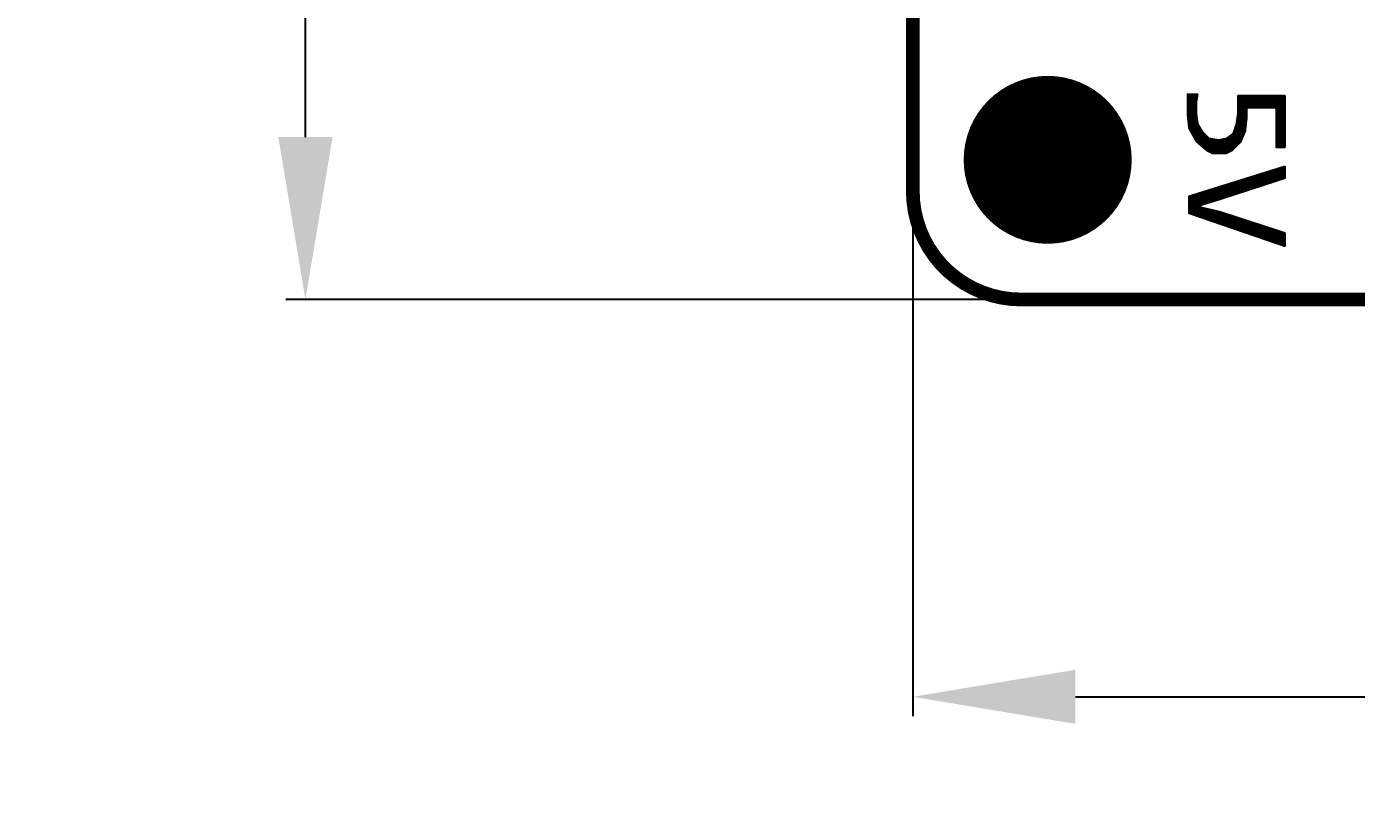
# Model space of a CAD drawing. Extents: x 491.8 to 537.2, y 395.3 to 465.5.
# Drawn here: x 491.82 to 504.09, y 395.35 to 402.52 of the extents above; entities that cross this region are included whole.
import ezdxf

# ---------------------------------------------------------------- set-up
doc = ezdxf.new("R2010")
doc.units = 0
doc.header["$MEASUREMENT"] = 0
doc.layers.get('0').update_dxf_attribs({"linetype": 'CONTINUOUS'})
doc.layers.get('Defpoints').update_dxf_attribs({"linetype": 'CONTINUOUS'})
doc.layers.add('SILKSCREENTOP_P', color=251, linetype='CONTINUOUS')
doc.styles.get("Standard").update_dxf_attribs({"font": 'arial.ttf'})
doc.dimstyles.get("Standard").update_dxf_attribs({"dimtxt": 1.5, "dimasz": 1.5, "dimexe": 0.18, "dimexo": 0, "dimgap": 0.5, "dimtad": 0, "dimtih": 1, "dimtoh": 1, "dimzin": 0, "dimdsep": 46, "dimtxsty": 'Standard', "dimcen": 0.09, "dimadec": 0, "dimazin": 0, "dimtfac": 1, "dimtofl": 0, "dimtmove": 2, "dimatfit": 3, "dimfxl": 1, "dimtolj": 1, "dimtzin": 0, "dimarcsym": 0})

# ---------------------------------------------------------------- blocks, each defined once
blk = doc.blocks.new('ROUND_1')
at = {"const_width": 0.0127}
blk.add_lwpolyline([(-0.00635, 0, 1), (0.00635, 0, 1)], format="xyb", close=True, dxfattribs=at)
blk = doc.blocks.new('ROUND_370')
at = {"const_width": 0.77546}
blk.add_lwpolyline([(-0.38773, 0, 1), (0.38773, 0, 1)], format="xyb", close=True, dxfattribs=at)
blk = doc.blocks.new('ROUND_17')
at = {"const_width": 0.0635}
blk.add_lwpolyline([(-0.03175, 0, 1), (0.03175, 0, 1)], format="xyb", close=True, dxfattribs=at)
blk = doc.blocks.new('*D53')
at = {"color": 0, "linetype": 'Continuous', "lineweight": -2}
for p, q in [((501.032, 448.26), (494.215, 448.26)), ((494.395, 446.76), (494.395, 425.396)), ((494.395, 401.5), (494.395, 422.864)), ((501.032, 400), (494.215, 400))]:
    blk.add_line(p, q, dxfattribs=at)
at = {"color": 0, "linetype": 'Continuous'}
for points in [[(494.145, 446.76), (494.645, 446.76), (494.395, 448.26)], [(494.145, 401.5), (494.645, 401.5), (494.395, 400)]]:
    blk.add_solid(points, dxfattribs=at)
at = {"layer": 'Defpoints', "color": 0, "linetype": 'Continuous'}
for p in [(501.032, 448.26), (494.395, 400), (501.032, 400)]:
    blk.add_point(p, dxfattribs=at)
at = {"color": 0, "linetype": 'Continuous', "insert": (494.395, 424.13), "char_height": 1.5, "attachment_point": 5}
blk.add_mtext('\\A1;48.26', dxfattribs=at)
blk = doc.blocks.new('*D54')
at = {"color": 0, "linetype": 'Continuous', "lineweight": -2}
for p, q in [((500, 401.032), (500, 396.15)), ((527.94, 401.032), (527.94, 396.15)), ((501.5, 396.33), (510.929, 396.33)), ((526.44, 396.33), (517.011, 396.33))]:
    blk.add_line(p, q, dxfattribs=at)
at = {"color": 0, "linetype": 'Continuous'}
for points in [[(501.5, 396.58), (501.5, 396.08), (500, 396.33)], [(526.44, 396.58), (526.44, 396.08), (527.94, 396.33)]]:
    blk.add_solid(points, dxfattribs=at)
at = {"layer": 'Defpoints', "color": 0, "linetype": 'Continuous'}
for p in [(500, 401.032), (527.94, 401.032), (527.94, 396.33)]:
    blk.add_point(p, dxfattribs=at)
at = {"color": 0, "linetype": 'Continuous', "insert": (513.97, 396.33), "char_height": 1.5, "attachment_point": 5}
blk.add_mtext('\\A1;27.94', dxfattribs=at)

msp = doc.modelspace()

# ---------------------------------------------------------------- linework, layer by layer
at = {"const_width": 0.127}
for points in [[(500.000016, 400.99996), (500.000016, 447.259964)], [(526.940018, 399.999962), (501.000014, 399.999962)]]:
    msp.add_lwpolyline(points, dxfattribs=at)
msp.add_lwpolyline([(500.000016, 400.99996, 0.4142136), (501.000014, 399.999962)], format="xyb", dxfattribs=at)
at = {"layer": 'SILKSCREENTOP_P', "const_width": 0.0254}
for points in [[(502.623836, 401.892262), (502.538492, 401.892262)], [(502.538492, 401.892262), (502.538492, 401.722082)], [(502.539, 401.718018), (502.539, 401.892262)], [(502.5644, 401.56257), (502.5644, 401.892262)], [(502.5898, 401.51685), (502.5898, 401.892262)], [(502.612152, 401.822412), (502.623836, 401.892262)], [(502.6152, 401.8407), (502.6152, 401.892262)], [(502.611898, 401.82038), (502.612152, 401.822412)], [(502.611898, 401.721574), (502.611898, 401.82038)], [(503.430286, 401.878292), (503.004328, 401.878292)], [(503.004328, 401.878292), (503.004328, 401.721574)], [(503.0216, 401.459192), (503.0216, 401.878292)], [(503.047, 401.516342), (503.047, 401.878292)], [(503.0724, 401.632928), (503.0724, 401.878292)], [(503.077734, 401.763992), (503.090434, 401.776692)], [(503.090434, 401.776692), (503.344434, 401.776692)], [(503.0978, 401.776692), (503.0978, 401.878292)], [(503.1232, 401.776692), (503.1232, 401.878292)], [(503.1486, 401.776692), (503.1486, 401.878292)], [(503.174, 401.776692), (503.174, 401.878292)], [(503.1994, 401.776692), (503.1994, 401.878292)], [(503.2248, 401.776692), (503.2248, 401.878292)], [(503.2502, 401.776692), (503.2502, 401.878292)], [(503.2756, 401.776692), (503.2756, 401.878292)], [(503.301, 401.776692), (503.301, 401.878292)], [(503.3264, 401.776692), (503.3264, 401.878292)], [(503.344434, 401.776692), (503.357134, 401.763992)], [(503.3518, 401.774152), (503.3518, 401.878292)], [(503.3772, 401.409662), (503.3772, 401.878292)], [(503.4026, 401.409662), (503.4026, 401.878292)], [(503.428, 401.409662), (503.428, 401.878292)], [(503.430286, 401.409662), (503.430286, 401.878292)], [(502.538492, 401.722082), (502.552462, 401.584414)], [(502.612152, 401.719796), (502.611898, 401.721574)], [(502.626122, 401.62099), (502.612152, 401.719796)], [(502.6152, 401.47113), (502.6152, 401.697952)], [(503.004074, 401.719796), (502.990104, 401.62099)], [(502.9962, 401.433792), (502.9962, 401.66417)], [(503.004328, 401.721574), (503.004074, 401.719796)], [(503.063764, 401.555458), (503.077734, 401.679918)], [(503.077734, 401.679918), (503.077734, 401.763992)], [(503.357134, 401.763992), (503.357134, 401.409662)], [(502.552462, 401.584414), (502.620534, 401.461478)], [(502.6279, 401.616164), (502.626122, 401.62099)], [(502.670318, 401.545806), (502.6279, 401.616164)], [(502.6406, 401.44446), (502.6406, 401.595082)], [(502.666, 401.422616), (502.666, 401.552664)], [(502.672096, 401.543266), (502.670318, 401.545806)], [(502.728484, 401.486878), (502.672096, 401.543266)], [(502.6914, 401.400772), (502.6914, 401.523962)], [(502.95683, 401.528026), (502.900442, 401.485608)], [(502.9454, 401.382992), (502.9454, 401.51939)], [(502.961148, 401.534122), (502.95683, 401.528026)], [(502.989596, 401.618704), (502.961148, 401.534122)], [(502.9708, 401.408392), (502.9708, 401.56257)], [(502.990104, 401.62099), (502.989596, 401.618704)], [(503.023124, 401.460716), (503.063764, 401.555458)], [(502.620534, 401.461478), (502.716292, 401.379436)], [(502.7168, 401.379182), (502.7168, 401.498562)], [(502.735342, 401.483322), (502.728484, 401.486878)], [(502.820178, 401.469098), (502.735342, 401.483322)], [(502.7422, 401.366482), (502.7422, 401.482052)], [(502.7676, 401.353782), (502.7676, 401.477988)], [(502.793, 401.353274), (502.793, 401.47367)], [(502.8184, 401.353274), (502.8184, 401.469352)], [(502.82475, 401.469098), (502.820178, 401.469098)], [(502.895362, 401.483322), (502.82475, 401.469098)], [(502.8438, 401.353274), (502.8438, 401.472908)], [(502.8692, 401.353274), (502.8692, 401.477988)], [(502.8946, 401.35556), (502.8946, 401.483068)], [(502.900442, 401.485608), (502.895362, 401.483322)], [(502.92, 401.36826), (502.92, 401.50034)], [(502.94159, 401.379182), (503.023124, 401.460716)], [(503.357134, 401.409662), (503.430286, 401.409662)], [(502.716292, 401.379436), (502.76887, 401.353274)], [(502.76887, 401.353274), (502.889774, 401.353274)], [(502.889774, 401.353274), (502.94159, 401.379182)], [(503.430286, 401.224496), (502.552716, 400.950176)], [(503.1994, 401.048728), (503.1994, 401.15236)], [(503.2248, 401.05711), (503.2248, 401.160234)], [(503.2502, 401.065238), (503.2502, 401.168108)], [(503.2756, 401.07362), (503.2756, 401.176236)], [(503.301, 401.081748), (503.301, 401.18411)], [(503.3264, 401.09013), (503.3264, 401.191984)], [(503.3518, 401.098512), (503.3518, 401.199858)], [(503.3772, 401.10664), (503.3772, 401.207986)], [(503.4026, 401.115022), (503.4026, 401.21586)], [(503.428, 401.12315), (503.428, 401.223734)], [(503.430286, 401.123912), (503.430286, 401.224496)], [(502.8184, 400.92503), (502.8184, 401.033234)], [(502.832624, 400.929348), (503.430286, 401.123912)], [(502.8438, 400.932904), (502.8438, 401.041108)], [(502.8692, 400.941286), (502.8692, 401.049236)], [(502.8946, 400.949668), (502.8946, 401.05711)], [(502.92, 400.957796), (502.92, 401.064984)], [(502.9454, 400.966178), (502.9454, 401.072858)], [(502.9708, 400.974306), (502.9708, 401.080986)], [(502.9962, 400.982688), (502.9962, 401.08886)], [(503.0216, 400.990816), (503.0216, 401.096734)], [(503.047, 400.999198), (503.047, 401.104608)], [(503.0724, 401.007326), (503.0724, 401.112736)], [(503.0978, 401.015708), (503.0978, 401.12061)], [(503.1232, 401.02409), (503.1232, 401.128484)], [(503.1486, 401.032218), (503.1486, 401.136358)], [(503.174, 401.0406), (503.174, 401.144486)], [(502.552716, 400.950176), (502.552716, 400.7993)], [(502.5644, 400.795236), (502.5644, 400.953986)], [(502.5898, 400.7866), (502.5898, 400.96186)], [(502.6152, 400.77771), (502.6152, 400.969734)], [(502.6406, 400.86407), (502.6406, 400.977608)], [(502.649236, 400.87296), (502.832624, 400.929348)], [(502.666, 400.87804), (502.666, 400.985736)], [(502.6914, 400.885914), (502.6914, 400.99361)], [(502.7168, 400.893788), (502.7168, 401.001484)], [(502.7422, 400.901662), (502.7422, 401.009358)], [(502.7676, 400.909282), (502.7676, 401.017486)], [(502.793, 400.917156), (502.793, 401.02536)], [(502.552716, 400.7993), (503.430286, 400.497548)], [(502.6406, 400.769074), (502.6406, 400.857466)], [(502.649998, 400.848322), (502.649236, 400.87296)], [(502.832878, 400.806158), (502.649998, 400.848322)], [(502.666, 400.760438), (502.666, 400.844766)], [(502.6914, 400.751548), (502.6914, 400.838924)], [(502.7168, 400.742912), (502.7168, 400.833082)], [(502.7422, 400.734022), (502.7422, 400.82724)], [(502.7676, 400.725386), (502.7676, 400.821398)], [(502.793, 400.71675), (502.793, 400.815302)], [(502.8184, 400.70786), (502.8184, 400.80946)], [(503.430286, 400.611594), (502.832878, 400.806158)], [(502.8438, 400.699224), (502.8438, 400.802602)], [(502.8692, 400.690588), (502.8692, 400.794474)], [(502.8946, 400.681698), (502.8946, 400.786092)], [(502.92, 400.673062), (502.92, 400.777964)], [(502.9454, 400.664172), (502.9454, 400.769582)], [(502.9708, 400.655536), (502.9708, 400.7612)], [(502.9962, 400.6469), (502.9962, 400.753072)], [(503.0216, 400.63801), (503.0216, 400.74469)], [(503.047, 400.629374), (503.047, 400.736562)], [(503.0724, 400.620738), (503.0724, 400.72818)], [(503.0978, 400.611848), (503.0978, 400.720052)], [(503.1232, 400.603212), (503.1232, 400.71167)], [(503.1486, 400.594322), (503.1486, 400.703542)], [(503.174, 400.585686), (503.174, 400.69516)], [(503.1994, 400.57705), (503.1994, 400.686778)], [(503.2248, 400.56816), (503.2248, 400.67865)], [(503.2502, 400.559524), (503.2502, 400.670268)], [(503.2756, 400.550888), (503.2756, 400.66214)], [(503.301, 400.541998), (503.301, 400.653758)], [(503.3264, 400.533362), (503.3264, 400.64563)], [(503.3518, 400.524472), (503.3518, 400.637248)], [(503.3772, 400.515836), (503.3772, 400.628866)], [(503.4026, 400.5072), (503.4026, 400.620738)], [(503.428, 400.49831), (503.428, 400.612356)], [(503.430286, 400.497548), (503.430286, 400.611594)]]:
    msp.add_lwpolyline(points, dxfattribs=at)

# ---------------------------------------------------------------- block references
for name, p in [('ROUND_370', (501.244616, 401.290282)), ('ROUND_17', (500.000016, 400.99996)), ('ROUND_17', (500.000016, 400.99996)), ('ROUND_17', (501.000014, 399.999962)), ('ROUND_17', (501.000014, 399.999962))]:
    msp.add_blockref(name, p)
at = {"layer": 'SILKSCREENTOP_P'}
for p in [(502.538492, 401.892262), (502.539, 401.892262), (502.5644, 401.892262), (502.5898, 401.892262), (502.6152, 401.892262), (502.623836, 401.892262), (502.611898, 401.82038), (502.612152, 401.822412), (502.6152, 401.8407), (503.004328, 401.878292), (503.0216, 401.878292), (503.047, 401.878292), (503.0724, 401.878292), (503.090434, 401.776692), (503.0978, 401.878292), (503.0978, 401.776692), (503.1232, 401.878292), (503.1232, 401.776692), (503.1486, 401.878292), (503.1486, 401.776692), (503.174, 401.878292), (503.174, 401.776692), (503.1994, 401.878292), (503.1994, 401.776692), (503.2248, 401.878292), (503.2248, 401.776692), (503.2502, 401.878292), (503.2502, 401.776692), (503.2756, 401.878292), (503.2756, 401.776692), (503.301, 401.878292), (503.301, 401.776692), (503.3264, 401.878292), (503.3264, 401.776692), (503.344434, 401.776692), (503.3518, 401.878292), (503.3518, 401.774152), (503.3772, 401.878292), (503.4026, 401.878292), (503.428, 401.878292), (503.430286, 401.878292), (503.430286, 401.878292), (502.538492, 401.722082), (502.539, 401.718018), (502.611898, 401.721574), (502.612152, 401.719796), (502.6152, 401.697952), (502.9962, 401.66417), (503.004074, 401.719796), (503.004328, 401.721574), (503.077734, 401.763992), (503.077734, 401.679918), (503.357134, 401.763992), (502.552462, 401.584414), (502.5644, 401.56257), (502.626122, 401.62099), (502.6279, 401.616164), (502.6406, 401.595082), (502.666, 401.552664), (502.670318, 401.545806), (502.672096, 401.543266), (502.6914, 401.523962), (502.9454, 401.51939), (502.95683, 401.528026), (502.961148, 401.534122), (502.9708, 401.56257), (502.989596, 401.618704), (502.990104, 401.62099), (503.063764, 401.555458), (503.0724, 401.632928), (502.5898, 401.51685), (502.6152, 401.47113), (502.620534, 401.461478), (502.620534, 401.461478), (502.6406, 401.44446), (502.666, 401.422616), (502.6914, 401.400772), (502.7168, 401.498562), (502.728484, 401.486878), (502.735342, 401.483322), (502.7422, 401.482052), (502.7676, 401.477988), (502.793, 401.47367), (502.8184, 401.469352), (502.820178, 401.469098), (502.82475, 401.469098), (502.8438, 401.472908), (502.8692, 401.477988), (502.8946, 401.483068), (502.895362, 401.483322), (502.900442, 401.485608), (502.92, 401.50034), (502.9708, 401.408392), (502.9962, 401.433792), (503.0216, 401.459192), (503.023124, 401.460716), (503.047, 401.516342), (503.357134, 401.409662), (503.3772, 401.409662), (503.4026, 401.409662), (503.428, 401.409662), (503.430286, 401.409662), (502.716292, 401.379436), (502.7168, 401.379182), (502.7422, 401.366482), (502.7676, 401.353782), (502.76887, 401.353274), (502.793, 401.353274), (502.8184, 401.353274), (502.8438, 401.353274), (502.8692, 401.353274), (502.889774, 401.353274), (502.8946, 401.35556), (502.92, 401.36826), (502.94159, 401.379182), (502.9454, 401.382992), (503.1994, 401.15236), (503.2248, 401.160234), (503.2502, 401.168108), (503.2756, 401.176236), (503.301, 401.18411), (503.3264, 401.191984), (503.3518, 401.199858), (503.3772, 401.207986), (503.4026, 401.21586), (503.428, 401.223734), (503.430286, 401.224496), (503.430286, 401.224496), (502.8184, 401.033234), (502.8438, 401.041108), (502.8692, 401.049236), (502.8946, 401.05711), (502.92, 401.064984), (502.9454, 401.072858), (502.9708, 401.080986), (502.9962, 401.08886), (503.0216, 401.096734), (503.047, 401.104608), (503.0724, 401.112736), (503.0978, 401.12061), (503.1232, 401.128484), (503.1486, 401.136358), (503.1486, 401.032218), (503.174, 401.144486), (503.174, 401.0406), (503.1994, 401.048728), (503.2248, 401.05711), (503.2502, 401.065238), (503.2756, 401.07362), (503.301, 401.081748), (503.3264, 401.09013), (503.3518, 401.098512), (503.3772, 401.10664), (503.4026, 401.115022), (503.428, 401.12315), (503.430286, 401.123912), (502.552716, 400.950176), (502.5644, 400.953986), (502.5898, 400.96186), (502.6152, 400.969734), (502.6406, 400.977608), (502.666, 400.985736), (502.6914, 400.99361), (502.7168, 401.001484), (502.7422, 401.009358), (502.7676, 401.017486), (502.7676, 400.909282), (502.793, 401.02536), (502.793, 400.917156), (502.8184, 400.92503), (502.832624, 400.929348), (502.8438, 400.932904), (502.8692, 400.941286), (502.8946, 400.949668), (502.92, 400.957796), (502.9454, 400.966178), (502.9708, 400.974306), (502.9962, 400.982688), (503.0216, 400.990816), (503.047, 400.999198), (503.0724, 401.007326), (503.0978, 401.015708), (503.1232, 401.02409), (502.552716, 400.7993), (502.5644, 400.795236), (502.5898, 400.7866), (502.6406, 400.86407), (502.6406, 400.857466), (502.649236, 400.87296), (502.649998, 400.848322), (502.666, 400.87804), (502.666, 400.844766), (502.6914, 400.885914), (502.6914, 400.838924), (502.7168, 400.893788), (502.7168, 400.833082), (502.7422, 400.901662), (502.7422, 400.82724), (502.7676, 400.821398), (502.793, 400.815302), (502.8184, 400.80946), (502.832878, 400.806158), (502.8438, 400.802602), (502.8692, 400.794474), (502.8946, 400.786092), (502.6152, 400.77771), (502.6406, 400.769074), (502.666, 400.760438), (502.6914, 400.751548), (502.7168, 400.742912), (502.7422, 400.734022), (502.7676, 400.725386), (502.793, 400.71675), (502.8184, 400.70786), (502.8438, 400.699224), (502.8692, 400.690588), (502.8946, 400.681698), (502.92, 400.777964), (502.92, 400.673062), (502.9454, 400.769582), (502.9454, 400.664172), (502.9708, 400.7612), (502.9962, 400.753072), (503.0216, 400.74469), (503.047, 400.736562), (503.0724, 400.72818), (503.0978, 400.720052), (503.1232, 400.71167), (503.1486, 400.703542), (503.174, 400.69516), (503.1994, 400.686778), (503.2248, 400.67865), (503.2502, 400.670268), (503.2756, 400.66214), (502.9708, 400.655536), (502.9962, 400.6469), (503.0216, 400.63801), (503.047, 400.629374), (503.0724, 400.620738), (503.0978, 400.611848), (503.1232, 400.603212), (503.1486, 400.594322), (503.174, 400.585686), (503.1994, 400.57705), (503.2248, 400.56816), (503.2502, 400.559524), (503.2756, 400.550888), (503.301, 400.653758), (503.301, 400.541998), (503.3264, 400.64563), (503.3518, 400.637248), (503.3772, 400.628866), (503.4026, 400.620738), (503.428, 400.612356), (503.430286, 400.611594), (503.3264, 400.533362), (503.3518, 400.524472), (503.3772, 400.515836), (503.4026, 400.5072), (503.428, 400.49831), (503.430286, 400.497548)]:
    msp.add_blockref('ROUND_1', p, dxfattribs=at)

# ---------------------------------------------------------------- dimensions: what is measured, and where the dimension line sits
at = {"linetype": 'Continuous'}
dim = msp.add_linear_dim(base=(494.395303, 399.999962), p1=(501.031764, 448.259962), p2=(501.031764, 399.999962), angle=90, dimstyle='Standard', dxfattribs=at)
dim.commit()
dim.dimension.update_dxf_attribs({"geometry": '*D53', "text_midpoint": (494.395303, 424.129962)})
dim = msp.add_linear_dim(base=(527.940016, 396.329554), p1=(500.000016, 401.03171), p2=(527.940016, 401.03171), dimstyle='Standard', dxfattribs=at)
dim.commit()
dim.dimension.update_dxf_attribs({"geometry": '*D54', "text_midpoint": (513.970016, 396.329554)})

doc.saveas('drawing.dxf')
